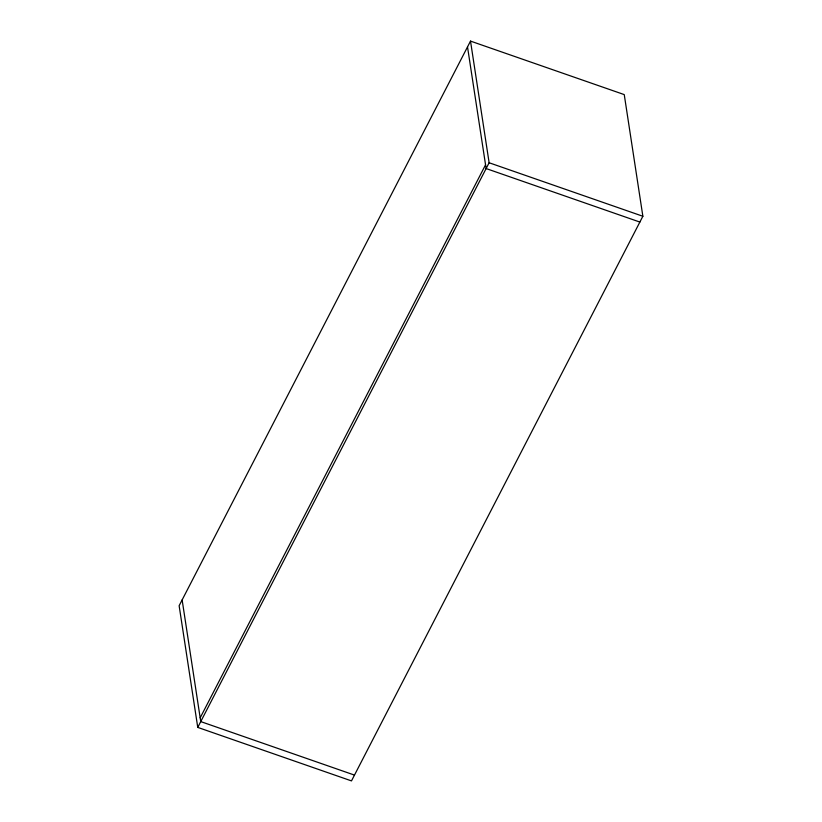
<?xml version="1.0" encoding="UTF-8"?>
<svg xmlns="http://www.w3.org/2000/svg" width="822" height="822" viewBox="0 0 822 822"><rect width="100%" height="100%" fill="white"/><g stroke="black" fill="none" stroke-linecap="round" stroke-linejoin="round"><path stroke-width="1.23" d="M470.513 41.1L179.134 605.742L197.753 727.398L351.487 780.9L642.866 216.258L624.247 94.602L470.513 41.1L489.121 162.756L197.753 727.398M200.178 717.842L485.555 164.811M489.121 162.756L642.866 216.258M639.865 222.063L486.131 168.561L467.513 46.905M354.488 775.095L200.753 721.593L182.135 599.937"/></g></svg>
